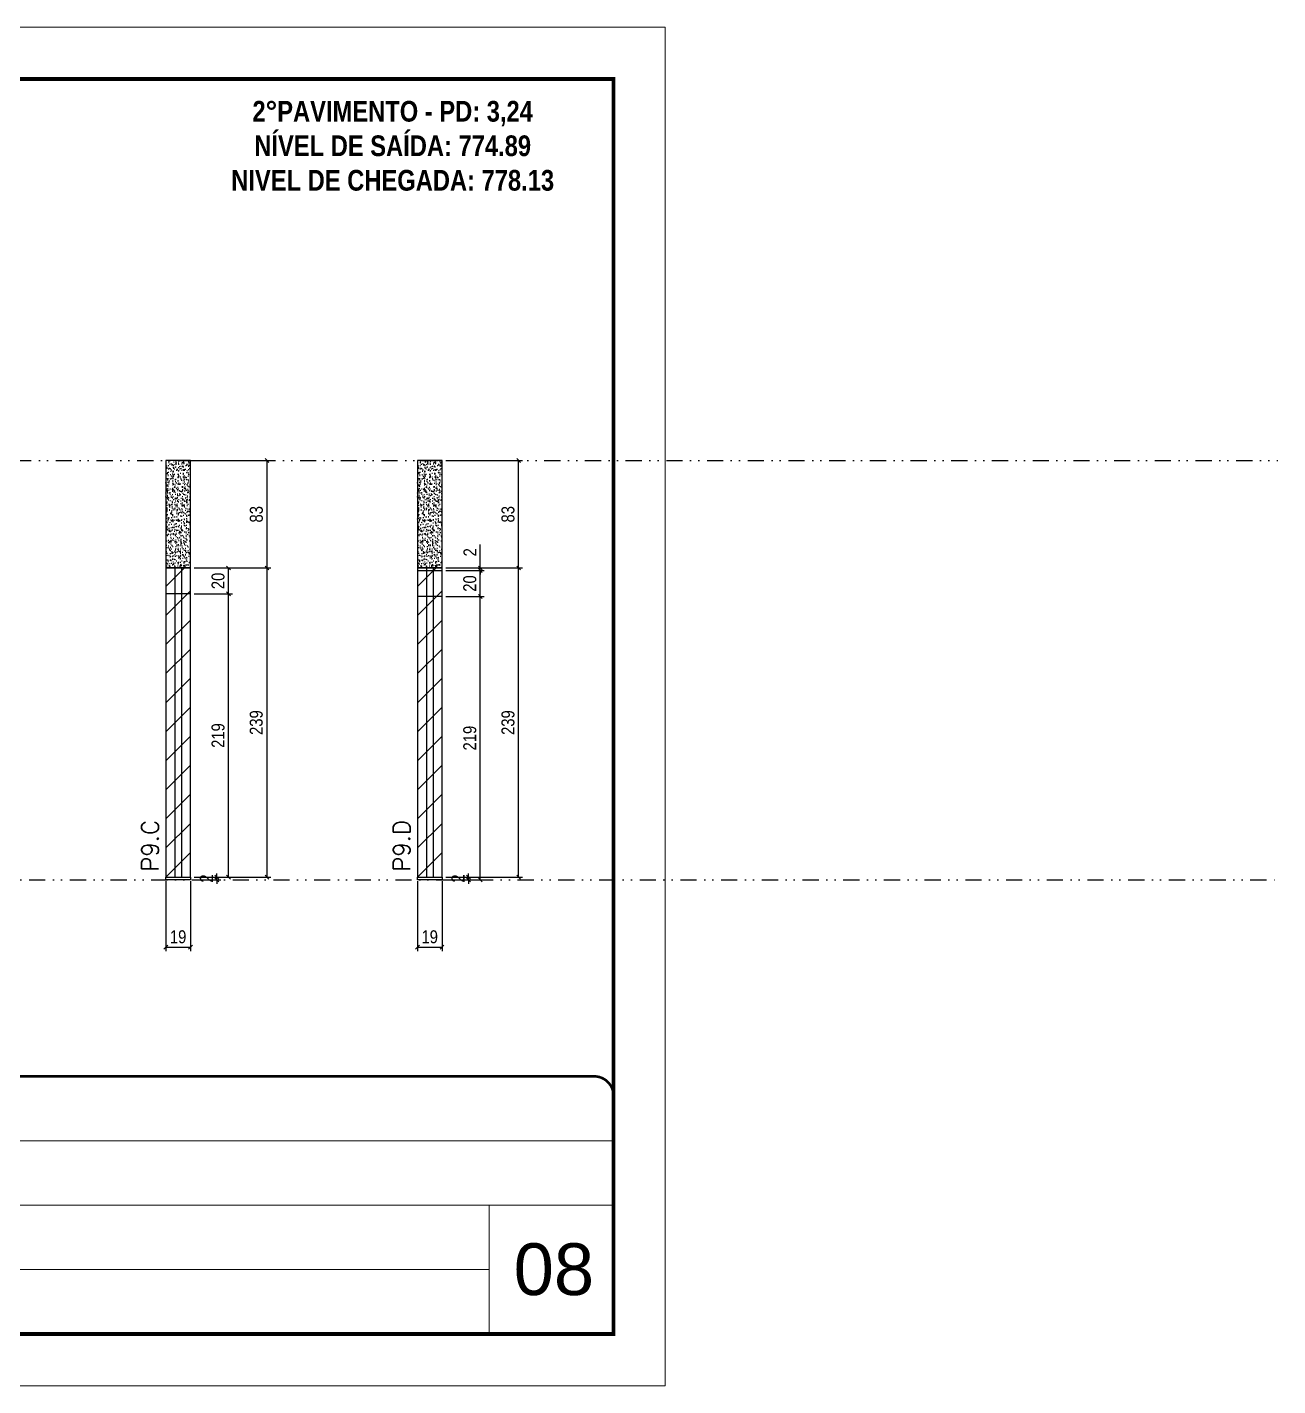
# Model space of a CAD drawing. Extents: x 13770 to 23315, y 867 to 16997.
# Drawn here: x 20146 to 21113, y 14650 to 15700 of the extents above; entities that cross this region are included whole.
import ezdxf

# ---------------------------------------------------------------- set-up
doc = ezdxf.new("R2010")
doc.units = 0
for name, pattern in [('CONTINUO', [0]), ('DASHED', [0.75, 0.5, -0.25]), ('DIVIDE2', [0.625, 0.25, -0.125, 0, -0.125, 0, -0.125])]:
    doc.linetypes.add(name, pattern=pattern)
for name, color, linetype, lineweight in [('CARIMBO', 255, 'Continuous', 9), ('Folhas', 255, 'Continuous', 9), ('Hachura', 251, 'Continuous', 9), ('SARRAFO DE PRESSAO', 251, 'DASHED', 9), ('Texto Seção', 7, 'Continuous', 15)]:
    doc.layers.add(name, color=color, linetype=linetype, lineweight=lineweight)
for name, color, linetype in [('COTA', 241, 'Continuous'), ('NOMENCLATURA', 7, 'Continuous'), ('Nível', 160, 'Continuous'), ('Painéis', 200, 'Continuous'), ('SARR_2.2x7', 40, 'Continuous')]:
    doc.layers.add(name, color=color, linetype=linetype)
doc.styles.add('ARIAL', font='arial.ttf')
doc.styles.add('COTA TECNICA', font='techl___.ttf', dxfattribs={"height": 10})
doc.styles.add('COTA TECNICA-50', font='techl___.ttf', dxfattribs={"height": 10})
doc.styles.add('REGUA-120', font='ROMANS.shx', dxfattribs={"height": 15})
doc.styles.add('ROMANC', font='techb___.ttf', dxfattribs={"height": 2.5})
doc.styles.add('Tecnologia', font='')
doc.styles.get('Tecnologia').set_extended_font_data('Forgotten Futurist')
doc.dimstyles.new('COTA PAINEL-50', dxfattribs={"dimtxt": 10, "dimasz": 3, "dimexe": 3, "dimexo": 3, "dimgap": 3, "dimtad": 1, "dimdec": 1, "dimzin": 12, "dimdsep": 46, "dimtxsty": 'COTA TECNICA-50', "dimblk1": 'OBLIQUE', "dimblk2": 'OBLIQUE', "dimsah": 1, "dimcen": 0.9, "dimclrd": 4, "dimclre": 4, "dimclrt": 240, "dimadec": 1, "dimazin": 3, "dimtfac": 1, "dimtdec": 1, "dimtmove": 0, "dimatfit": 3, "dimfxl": 1, "dimtolj": 1, "dimtzin": 12, "dimarcsym": 0})
doc.dimstyles.new('PAINEL', dxfattribs={"dimtxt": 10, "dimasz": 3, "dimexe": 3, "dimexo": 3, "dimgap": 3, "dimtad": 1, "dimdec": 1, "dimzin": 12, "dimdsep": 46, "dimtxsty": 'COTA TECNICA', "dimblk1": 'OBLIQUE', "dimblk2": 'OBLIQUE', "dimsah": 1, "dimcen": 0.9, "dimclrd": 4, "dimclre": 4, "dimclrt": 240, "dimadec": 1, "dimazin": 3, "dimtfac": 1, "dimtdec": 1, "dimtmove": 0, "dimatfit": 3, "dimfxl": 1, "dimtolj": 1, "dimtzin": 12, "dimarcsym": 0})

# ---------------------------------------------------------------- blocks, each defined once
blk = doc.blocks.new('9999999999')
at = {"color": 30, "linetype": 'CONTINUO'}
for p, q in [((98564.6, 34230.2), (98564.6, 34429.4)), ((98564.6, 34379.6), (99584, 34379.6)), ((98564.6, 34329.8), (99488, 34329.8)), ((99584, 34329.8), (99488, 34329.8)), ((99488, 34329.8), (99488, 34230.2)), ((98564.6, 34280), (99488, 34280))]:
    blk.add_line(p, q, dxfattribs=at)
at = {"color": 30, "linetype": 'CONTINUO', "const_width": 2}
blk.add_lwpolyline([(99584, 34230.2), (99584, 34414.4, 0.414214), (99569, 34429.4), (98229, 34429.4, 0.414214), (98214, 34414.4), (98214, 34245.2, 0.414214), (98229, 34230.2), (99584, 34230.2)], format="xyb", dxfattribs=at)
at = {"layer": 'Folhas'}
blk.add_lwpolyline([(98139, 34190.2), (99624, 34190.2), (99624, 35240.2), (98139, 35240.2)], close=True, dxfattribs=at)
at = {"layer": 'Folhas', "color": 30, "const_width": 3}
blk.add_lwpolyline([(98214, 34230.2), (99584, 34230.2), (99584, 35200.2), (98214, 35200.2)], close=True, dxfattribs=at)
at = {"color": 7, "linetype": 'Continuous', "ltscale": 5, "style": 'ARIAL'}
for s, height, p in [('SCHWARTZ', 15.48, (98837.7, 34393.1)), ('GWT', 15.48, (98837.7, 34343.3)), ('2°PAVIMENTO', 15.483, (98837.7, 34293.5)), ('NOVA SISTEMAS CONSTRUTIVOS', 11.059, (98263.2, 34267.2)), ('PILARES', 15.48, (98837.7, 34243.7))]:
    blk.add_text(s, height=height, dxfattribs=at).set_placement(p)
at = {"layer": 'Folhas', "color": 7, "style": 'Tecnologia', "width": 1.5}
for s, p in [('CLIENTE:', (98573.7, 34397.2)), ('OBRA:', (98573.7, 34347.3)), ('PAVIMENTO:', (98573.7, 34297.5)), ('PROJETO:', (98573.7, 34247.7))]:
    blk.add_text(s, height=14, dxfattribs=at).set_placement(p)
blk = doc.blocks.new('_Oblique')
at = {"color": 0, "linetype": 'ByBlock', "lineweight": -2}
blk.add_line((-0.5, -0.5), (0.5, 0.5), dxfattribs=at)
blk = doc.blocks.new('*D101')
at = {"layer": 'COTA', "color": 4, "lineweight": -2, "transparency": 16777216}
for p, q in [((20253.6, 15040), (20253.6, 14985.9)), ((20272.6, 15040), (20272.6, 14985.9)), ((20253.6, 14988.9), (20272.6, 14988.9))]:
    blk.add_line(p, q, dxfattribs=at)
at = {"layer": 'Defpoints', "color": 0, "transparency": 16777216}
for p in [(20253.6, 15043), (20272.6, 15043), (20272.6, 14988.9)]:
    blk.add_point(p, dxfattribs=at)
at = {"layer": 'COTA', "color": 4, "lineweight": -2, "transparency": 16777216, "xscale": 3, "yscale": 3, "zscale": 3, "rotation": 180}
blk.add_blockref('_Oblique', (20253.6, 14988.9), dxfattribs=at)
at = {"layer": 'COTA', "color": 4, "lineweight": -2, "transparency": 16777216, "xscale": 3, "yscale": 3, "zscale": 3}
blk.add_blockref('_Oblique', (20272.6, 14988.9), dxfattribs=at)
at = {"layer": 'COTA', "color": 240, "transparency": 16777216, "insert": (20263.1, 14996.9), "char_height": 10, "attachment_point": 5, "style": 'COTA TECNICA'}
blk.add_mtext('\\A1;19', dxfattribs=at)
blk = doc.blocks.new('*D102')
at = {"layer": 'COTA', "color": 4, "lineweight": -2, "transparency": 16777216}
for p, q in [((20275.6, 15282), (20334.8, 15282)), ((20331.8, 15043), (20331.8, 15282)), ((20275.6, 15043), (20334.8, 15043))]:
    blk.add_line(p, q, dxfattribs=at)
at = {"layer": 'Defpoints', "color": 0, "transparency": 16777216}
for p in [(20272.6, 15282), (20331.8, 15282), (20272.6, 15043)]:
    blk.add_point(p, dxfattribs=at)
at = {"layer": 'COTA', "color": 4, "lineweight": -2, "transparency": 16777216, "xscale": 3, "yscale": 3, "zscale": 3}
for p, rotation in [((20331.8, 15282), 90), ((20331.8, 15043), 270)]:
    blk.add_blockref('_Oblique', p, dxfattribs=dict(at, rotation=rotation))
at = {"layer": 'COTA', "color": 240, "transparency": 16777216, "insert": (20323.5, 15162.5), "char_height": 10, "attachment_point": 5, "rotation": 90, "style": 'COTA TECNICA'}
blk.add_mtext('\\A1;239', dxfattribs=at)
blk = doc.blocks.new('*D103')
at = {"layer": 'COTA', "color": 4, "lineweight": -2, "transparency": 16777216}
for p, q in [((20275.6, 15043), (20296, 15043)), ((20275.6, 15041), (20296, 15041)), ((20293, 15043), (20293, 15046)), ((20293, 15041), (20293, 15043)), ((20293, 15041), (20293, 15038))]:
    blk.add_line(p, q, dxfattribs=at)
at = {"layer": 'Defpoints', "color": 0, "transparency": 16777216}
for p in [(20272.6, 15043), (20272.6, 15041), (20293, 15043)]:
    blk.add_point(p, dxfattribs=at)
at = {"layer": 'COTA', "color": 4, "lineweight": -2, "transparency": 16777216, "xscale": 3, "yscale": 3, "zscale": 3}
for p, rotation in [((20293, 15043), 270), ((20293, 15041), 90)]:
    blk.add_blockref('_Oblique', p, dxfattribs=dict(at, rotation=rotation))
at = {"layer": 'COTA', "color": 240, "transparency": 16777216, "insert": (20285, 15042), "char_height": 10, "attachment_point": 5, "rotation": 90, "style": 'COTA TECNICA-50'}
blk.add_mtext('\\A1;2', dxfattribs=at)
blk = doc.blocks.new('*D104')
at = {"layer": 'COTA', "color": 4, "lineweight": -2, "transparency": 16777216}
for p, q in [((20275.6, 15365), (20334.8, 15365)), ((20331.8, 15282), (20331.8, 15365)), ((20275.6, 15282), (20334.8, 15282))]:
    blk.add_line(p, q, dxfattribs=at)
at = {"layer": 'Defpoints', "color": 0, "transparency": 16777216}
for p in [(20272.6, 15365), (20331.8, 15365), (20272.6, 15282)]:
    blk.add_point(p, dxfattribs=at)
at = {"layer": 'COTA', "color": 4, "lineweight": -2, "transparency": 16777216, "xscale": 3, "yscale": 3, "zscale": 3}
for p, rotation in [((20331.8, 15365), 90), ((20331.8, 15282), 270)]:
    blk.add_blockref('_Oblique', p, dxfattribs=dict(at, rotation=rotation))
at = {"layer": 'COTA', "color": 240, "transparency": 16777216, "insert": (20323.6, 15323.5), "char_height": 10, "attachment_point": 5, "rotation": 90, "style": 'COTA TECNICA'}
blk.add_mtext('\\A1;83', dxfattribs=at)
blk = doc.blocks.new('*D688')
at = {"layer": 'COTA', "color": 4, "lineweight": -2, "transparency": 16777216}
for p, q in [((20448, 15040), (20448, 14985.9)), ((20467, 15040), (20467, 14985.9)), ((20448, 14988.9), (20467, 14988.9))]:
    blk.add_line(p, q, dxfattribs=at)
at = {"layer": 'Defpoints', "color": 0, "transparency": 16777216}
for p in [(20448, 15043), (20467, 15043), (20467, 14988.9)]:
    blk.add_point(p, dxfattribs=at)
at = {"layer": 'COTA', "color": 4, "lineweight": -2, "transparency": 16777216, "xscale": 3, "yscale": 3, "zscale": 3, "rotation": 180}
blk.add_blockref('_Oblique', (20448, 14988.9), dxfattribs=at)
at = {"layer": 'COTA', "color": 4, "lineweight": -2, "transparency": 16777216, "xscale": 3, "yscale": 3, "zscale": 3}
blk.add_blockref('_Oblique', (20467, 14988.9), dxfattribs=at)
at = {"layer": 'COTA', "color": 240, "transparency": 16777216, "insert": (20457.5, 14996.9), "char_height": 10, "attachment_point": 5, "style": 'COTA TECNICA'}
blk.add_mtext('\\A1;19', dxfattribs=at)
blk = doc.blocks.new('*D689')
at = {"layer": 'COTA', "color": 4, "lineweight": -2, "transparency": 16777216}
for p, q in [((20470, 15282), (20529.2, 15282)), ((20526.2, 15043), (20526.2, 15282)), ((20470, 15043), (20529.2, 15043))]:
    blk.add_line(p, q, dxfattribs=at)
at = {"layer": 'Defpoints', "color": 0, "transparency": 16777216}
for p in [(20467, 15282), (20526.2, 15282), (20467, 15043)]:
    blk.add_point(p, dxfattribs=at)
at = {"layer": 'COTA', "color": 4, "lineweight": -2, "transparency": 16777216, "xscale": 3, "yscale": 3, "zscale": 3}
for p, rotation in [((20526.2, 15282), 90), ((20526.2, 15043), 270)]:
    blk.add_blockref('_Oblique', p, dxfattribs=dict(at, rotation=rotation))
at = {"layer": 'COTA', "color": 240, "transparency": 16777216, "insert": (20518, 15162.5), "char_height": 10, "attachment_point": 5, "rotation": 90, "style": 'COTA TECNICA'}
blk.add_mtext('\\A1;239', dxfattribs=at)
blk = doc.blocks.new('*D690')
at = {"layer": 'COTA', "color": 4, "lineweight": -2, "transparency": 16777216}
for p, q in [((20470, 15043), (20490.4, 15043)), ((20470, 15041), (20490.4, 15041)), ((20487.4, 15043), (20487.4, 15046)), ((20487.4, 15041), (20487.4, 15043)), ((20487.4, 15041), (20487.4, 15038))]:
    blk.add_line(p, q, dxfattribs=at)
at = {"layer": 'Defpoints', "color": 0, "transparency": 16777216}
for p in [(20467, 15043), (20467, 15041), (20487.4, 15043)]:
    blk.add_point(p, dxfattribs=at)
at = {"layer": 'COTA', "color": 4, "lineweight": -2, "transparency": 16777216, "xscale": 3, "yscale": 3, "zscale": 3}
for p, rotation in [((20487.4, 15043), 270), ((20487.4, 15041), 90)]:
    blk.add_blockref('_Oblique', p, dxfattribs=dict(at, rotation=rotation))
at = {"layer": 'COTA', "color": 240, "transparency": 16777216, "insert": (20479.4, 15042), "char_height": 10, "attachment_point": 5, "rotation": 90, "style": 'COTA TECNICA-50'}
blk.add_mtext('\\A1;2', dxfattribs=at)
blk = doc.blocks.new('*D691')
at = {"layer": 'COTA', "color": 4, "lineweight": -2, "transparency": 16777216}
for p, q in [((20470, 15365), (20529.2, 15365)), ((20526.2, 15282), (20526.2, 15365)), ((20470, 15282), (20529.2, 15282))]:
    blk.add_line(p, q, dxfattribs=at)
at = {"layer": 'Defpoints', "color": 0, "transparency": 16777216}
for p in [(20467, 15365), (20526.2, 15365), (20467, 15282)]:
    blk.add_point(p, dxfattribs=at)
at = {"layer": 'COTA', "color": 4, "lineweight": -2, "transparency": 16777216, "xscale": 3, "yscale": 3, "zscale": 3}
for p, rotation in [((20526.2, 15365), 90), ((20526.2, 15282), 270)]:
    blk.add_blockref('_Oblique', p, dxfattribs=dict(at, rotation=rotation))
at = {"layer": 'COTA', "color": 240, "transparency": 16777216, "insert": (20518, 15323.5), "char_height": 10, "attachment_point": 5, "rotation": 90, "style": 'COTA TECNICA'}
blk.add_mtext('\\A1;83', dxfattribs=at)
blk = doc.blocks.new('*D692')
at = {"layer": 'COTA', "color": 4, "lineweight": -2, "transparency": 16777216}
for p, q in [((20470, 15260), (20499.6, 15260)), ((20496.6, 15041), (20496.6, 15260)), ((20470, 15041), (20499.6, 15041))]:
    blk.add_line(p, q, dxfattribs=at)
at = {"layer": 'Defpoints', "color": 0, "transparency": 16777216}
for p in [(20467, 15260), (20496.6, 15260), (20467, 15041)]:
    blk.add_point(p, dxfattribs=at)
at = {"layer": 'COTA', "color": 4, "lineweight": -2, "transparency": 16777216, "xscale": 3, "yscale": 3, "zscale": 3}
for p, rotation in [((20496.6, 15260), 90), ((20496.6, 15041), 270)]:
    blk.add_blockref('_Oblique', p, dxfattribs=dict(at, rotation=rotation))
at = {"layer": 'COTA', "color": 240, "transparency": 16777216, "insert": (20488.5, 15150.5), "char_height": 10, "attachment_point": 5, "rotation": 90, "style": 'COTA TECNICA'}
blk.add_mtext('\\A1;219', dxfattribs=at)
blk = doc.blocks.new('*D693')
at = {"layer": 'COTA', "color": 4, "lineweight": -2, "transparency": 16777216}
for p, q in [((20470, 15280), (20499.6, 15280)), ((20496.6, 15260), (20496.6, 15280)), ((20470, 15260), (20499.6, 15260))]:
    blk.add_line(p, q, dxfattribs=at)
at = {"layer": 'Defpoints', "color": 0, "transparency": 16777216}
for p in [(20467, 15280), (20496.6, 15280), (20467, 15260)]:
    blk.add_point(p, dxfattribs=at)
at = {"layer": 'COTA', "color": 4, "lineweight": -2, "transparency": 16777216, "xscale": 3, "yscale": 3, "zscale": 3}
for p, rotation in [((20496.6, 15280), 90), ((20496.6, 15260), 270)]:
    blk.add_blockref('_Oblique', p, dxfattribs=dict(at, rotation=rotation))
at = {"layer": 'COTA', "color": 240, "transparency": 16777216, "insert": (20488.5, 15270), "char_height": 10, "attachment_point": 5, "rotation": 90, "style": 'COTA TECNICA'}
blk.add_mtext('\\A1;20', dxfattribs=at)
blk = doc.blocks.new('*D694')
at = {"layer": 'COTA', "color": 4, "lineweight": -2, "transparency": 16777216}
for p, q in [((20496.6, 15282), (20496.6, 15300.1)), ((20470, 15282), (20499.6, 15282)), ((20470, 15280), (20499.6, 15280)), ((20496.6, 15280), (20496.6, 15282)), ((20496.6, 15280), (20496.6, 15277))]:
    blk.add_line(p, q, dxfattribs=at)
at = {"layer": 'Defpoints', "color": 0, "transparency": 16777216}
for p in [(20467, 15282), (20467, 15280), (20496.6, 15282)]:
    blk.add_point(p, dxfattribs=at)
at = {"layer": 'COTA', "color": 4, "lineweight": -2, "transparency": 16777216, "xscale": 3, "yscale": 3, "zscale": 3}
for p, rotation in [((20496.6, 15282), 270), ((20496.6, 15280), 90)]:
    blk.add_blockref('_Oblique', p, dxfattribs=dict(at, rotation=rotation))
at = {"layer": 'COTA', "color": 240, "transparency": 16777216, "insert": (20488.6, 15294.1), "char_height": 10, "attachment_point": 5, "rotation": 90, "style": 'COTA TECNICA'}
blk.add_mtext('\\A1;2', dxfattribs=at)
blk = doc.blocks.new('*D695')
at = {"layer": 'COTA', "color": 4, "lineweight": -2, "transparency": 16777216}
for p, q in [((20275.6, 15262), (20305.1, 15262)), ((20302.1, 15043), (20302.1, 15262)), ((20275.6, 15043), (20305.1, 15043))]:
    blk.add_line(p, q, dxfattribs=at)
at = {"layer": 'Defpoints', "color": 0, "transparency": 16777216}
for p in [(20272.6, 15262), (20302.1, 15262), (20272.6, 15043)]:
    blk.add_point(p, dxfattribs=at)
at = {"layer": 'COTA', "color": 4, "lineweight": -2, "transparency": 16777216, "xscale": 3, "yscale": 3, "zscale": 3}
for p, rotation in [((20302.1, 15262), 90), ((20302.1, 15043), 270)]:
    blk.add_blockref('_Oblique', p, dxfattribs=dict(at, rotation=rotation))
at = {"layer": 'COTA', "color": 240, "transparency": 16777216, "insert": (20294, 15152.5), "char_height": 10, "attachment_point": 5, "rotation": 90, "style": 'COTA TECNICA'}
blk.add_mtext('\\A1;219', dxfattribs=at)
blk = doc.blocks.new('*D696')
at = {"layer": 'COTA', "color": 4, "lineweight": -2, "transparency": 16777216}
for p, q in [((20275.6, 15282), (20305.1, 15282)), ((20302.1, 15262), (20302.1, 15282)), ((20275.6, 15262), (20305.1, 15262))]:
    blk.add_line(p, q, dxfattribs=at)
at = {"layer": 'Defpoints', "color": 0, "transparency": 16777216}
for p in [(20272.6, 15282), (20302.1, 15282), (20272.6, 15262)]:
    blk.add_point(p, dxfattribs=at)
at = {"layer": 'COTA', "color": 4, "lineweight": -2, "transparency": 16777216, "xscale": 3, "yscale": 3, "zscale": 3}
for p, rotation in [((20302.1, 15282), 90), ((20302.1, 15262), 270)]:
    blk.add_blockref('_Oblique', p, dxfattribs=dict(at, rotation=rotation))
at = {"layer": 'COTA', "color": 240, "transparency": 16777216, "insert": (20294, 15272), "char_height": 10, "attachment_point": 5, "rotation": 90, "style": 'COTA TECNICA'}
blk.add_mtext('\\A1;20', dxfattribs=at)

msp = doc.modelspace()

# ---------------------------------------------------------------- hatches: boundary and pattern name
at = {"layer": 'COTA', "linetype": 'ByBlock'}
h = msp.add_hatch(dxfattribs=at)
h.set_pattern_fill('AR-CONC', color=256, scale=0.03)
h.set_pattern_definition([(50, (-112942.514, -18411.6855), (5.46554007, -0.47817257), [0.5715, -6.2865]), (355, (-112942.514, -18411.6855), (-1.05730264, 5.73170536), [0.4572, -5.02921753]), (100.4514447, (-112942.0587, -18411.7253), (4.40823741, 5.25353256), [0.48570026, -5.34270734]), (46.1842, (-112942.514, -18410.1615), (8.13237123, -1.26126984), [0.85725, -9.42975]), (96.6355576, (-112941.8365, -18410.2666), (7.122124, 7.42278374), [0.7285507, -8.01406824]), (351.184151, (-112942.514, -18410.1615), (7.122124, 7.42278374), [0.685799, -7.54379196]), (21, (-112941.752, -18410.5425), (4.54843174, -3.06795595), [0.5715, -6.2865]), (326, (-112941.752, -18410.5425), (1.85406085, 5.52563898), [0.4572, -5.0292]), (71.451445, (-112941.373, -18410.798), (6.40249258, 2.45768307), [0.48570026, -5.34269813]), (37.5, (-112942.5141, -18411.6855), (0.092658098, 2.536651166), [0, -4.96824, 0, -5.1054, 0, -5.04825]), (7.5, (-112942.5141, -18411.6855), (2.004589875, 3.005417245), [0, -2.91084, 0, -4.85394, 0, -1.92405]), (327.5, (-112944.2134, -18411.6855), (4.067717855, -0.17186232), [0, -1.905, 0, -5.9436, 0, -7.8867]), (317.5, (-112944.9754, -18411.6855), (4.44387544, 0.76279473), [0, -2.4765, 0, -3.94716, 0, -5.6007])])
h.paths.add_polyline_path([(20272.61, 15365.03), (20253.61, 15365.03), (20253.61, 15282.03), (20272.61, 15282.03)])
h = msp.add_hatch(dxfattribs=at)
h.set_pattern_fill('AR-CONC', color=256, scale=0.03)
h.set_pattern_definition([(50, (-112748.0825, -18411.6855), (5.46554007, -0.47817257), [0.5715, -6.2865]), (355, (-112748.0825, -18411.6855), (-1.05730264, 5.73170536), [0.4572, -5.02921753]), (100.4514447, (-112747.627, -18411.7253), (4.40823741, 5.25353256), [0.48570026, -5.34270734]), (46.1842, (-112748.0825, -18410.1615), (8.13237123, -1.26126984), [0.85725, -9.42975]), (96.6355576, (-112747.405, -18410.2666), (7.122124, 7.42278374), [0.7285507, -8.01406824]), (351.184151, (-112748.0825, -18410.1615), (7.122124, 7.42278374), [0.685799, -7.54379196]), (21, (-112747.3205, -18410.5425), (4.54843174, -3.06795595), [0.5715, -6.2865]), (326, (-112747.3205, -18410.5425), (1.85406085, 5.52563898), [0.4572, -5.0292]), (71.451445, (-112746.9414, -18410.798), (6.40249258, 2.45768307), [0.48570026, -5.34269813]), (37.5, (-112748.0825, -18411.6855), (0.092658098, 2.536651166), [0, -4.96824, 0, -5.1054, 0, -5.04825]), (7.5, (-112748.0825, -18411.6855), (2.004589875, 3.005417245), [0, -2.91084, 0, -4.85394, 0, -1.92405]), (327.5, (-112749.7817, -18411.6855), (4.067717855, -0.17186232), [0, -1.905, 0, -5.9436, 0, -7.8867]), (317.5, (-112750.5437, -18411.6855), (4.44387544, 0.76279473), [0, -2.4765, 0, -3.94716, 0, -5.6007])])
h.paths.add_polyline_path([(20467.04, 15365.03), (20448.04, 15365.03), (20448.04, 15282.03), (20467.04, 15282.03)])
at = {"layer": 'Hachura', "linetype": 'ByBlock'}
h = msp.add_hatch(dxfattribs=at)
h.set_pattern_fill('ANSI31', color=256, scale=5)
h.set_pattern_definition([(45, (-112929.443, -18391.685), (-11.2253202, 11.2253202), [])])
h.paths.add_polyline_path([(20260.61, 15262.03), (20253.61, 15262.03), (20253.61, 15043.03), (20260.61, 15043.03)])
h.paths.add_polyline_path([(20260.61, 15282.03), (20253.61, 15282.03), (20253.61, 15262.03), (20260.61, 15262.03)])
h.paths.add_polyline_path([(20265.61, 15282.03), (20260.61, 15282.03), (20260.61, 15262.03), (20265.61, 15262.03)])
h.paths.add_polyline_path([(20265.61, 15262.03), (20260.61, 15262.03), (20260.61, 15043.03), (20265.61, 15043.03)])
h.paths.add_polyline_path([(20272.61, 15262.03), (20265.61, 15262.03), (20265.61, 15043.03), (20272.61, 15043.03)])
h.paths.add_polyline_path([(20272.61, 15282.03), (20265.61, 15282.03), (20265.61, 15262.03), (20272.61, 15262.03)])
h = msp.add_hatch(dxfattribs=at)
h.set_pattern_fill('ANSI31', color=256, scale=5)
h.set_pattern_definition([(45, (-112735.011, -18391.685), (-11.2253202, 11.2253202), [])])
h.paths.add_polyline_path([(20455.04, 15262.03), (20448.04, 15262.03), (20448.04, 15043.03), (20455.04, 15043.03)])
h.paths.add_polyline_path([(20455.04, 15282.03), (20448.04, 15282.03), (20448.04, 15262.03), (20455.04, 15262.03)])
h.paths.add_polyline_path([(20460.04, 15282.03), (20455.04, 15282.03), (20455.04, 15262.03), (20460.04, 15262.03)])
h.paths.add_polyline_path([(20460.04, 15262.03), (20455.04, 15262.03), (20455.04, 15043.03), (20460.04, 15043.03)])
h.paths.add_polyline_path([(20467.04, 15262.03), (20460.04, 15262.03), (20460.04, 15043.03), (20467.04, 15043.03)])
h.paths.add_polyline_path([(20467.04, 15282.03), (20460.04, 15282.03), (20460.04, 15262.03), (20467.04, 15262.03)])

# ---------------------------------------------------------------- linework, layer by layer
at = {"layer": 'COTA', "linetype": 'ByBlock'}
for points in [[(20253.61, 15282.03), (20272.61, 15282.03), (20272.61, 15365.03), (20253.61, 15365.03)], [(20448.04, 15282.03), (20467.04, 15282.03), (20467.04, 15365.03), (20448.04, 15365.03)]]:
    msp.add_lwpolyline(points, close=True, dxfattribs=at)
at = {"layer": 'Nível', "color": 4, "linetype": 'DIVIDE2', "ltscale": 50}
for p, q in [((16394.58, 15365.03), (21112.79, 15365.03)), ((16059.5, 15041.03), (21112.79, 15041.03))]:
    msp.add_line(p, q, dxfattribs=at)
at = {"layer": 'Painéis'}
for p, q in [((20272.61, 15262.03), (20253.61, 15262.03)), ((20467.04, 15260.03), (20448.04, 15260.03))]:
    msp.add_line(p, q, dxfattribs=at)
for points in [[(20253.61, 15043.03), (20272.61, 15043.03), (20272.61, 15282.03), (20253.61, 15282.03)], [(20448.04, 15043.03), (20467.04, 15043.03), (20467.04, 15282.03), (20448.04, 15282.03)], [(20448.04, 15280.03), (20467.04, 15280.03), (20467.04, 15282.03), (20448.04, 15282.03)], [(20253.61, 15043.03), (20272.61, 15043.03), (20272.61, 15041.03), (20253.61, 15041.03)], [(20448.04, 15043.03), (20467.04, 15043.03), (20467.04, 15041.03), (20448.04, 15041.03)]]:
    msp.add_lwpolyline(points, close=True, dxfattribs=at)
at = {"layer": 'SARR_2.2x7'}
for p, q in [((20260.61, 15282.03), (20260.61, 15043.03)), ((20265.61, 15282.03), (20265.61, 15043.03)), ((20455.04, 15282.03), (20455.04, 15043.03)), ((20460.04, 15282.03), (20460.04, 15043.03))]:
    msp.add_line(p, q, dxfattribs=at)

# ---------------------------------------------------------------- block references
at = {"layer": 'SARRAFO DE PRESSAO', "color": 6, "linetype": 'ByBlock'}
msp.add_blockref('9999999999', (-78984.48, -19540.26), dxfattribs=at)

# ---------------------------------------------------------------- texts
at = {"layer": 'CARIMBO', "style": 'ARIAL'}
msp.add_text('08', height=40, dxfattribs=at).set_placement((20522.36, 14720.09))
at = {"layer": 'NOMENCLATURA', "color": 2, "insert": (20428.88, 15642.97), "char_height": 16, "attachment_point": 2, "style": 'ROMANC'}
msp.add_mtext_dynamic_manual_height_columns('2°PAVIMENTO - PD: 3,24\\PNÍVEL DE SAÍDA: 774.89\\PNIVEL DE CHEGADA: 778.13', width=376.0554, gutter_width=1, heights=[0], dxfattribs=at)
at = {"layer": 'Texto Seção', "char_height": 13, "width": 285.3299, "attachment_point": 1, "rotation": 90, "style": 'REGUA-120'}
for s, insert in [('P9.C', (20234.93, 15047.17)), ('P9.D', (20429.36, 15047.17))]:
    msp.add_mtext(s, dxfattribs=dict(at, insert=insert))

# ---------------------------------------------------------------- dimensions: what is measured, and where the dimension line sits
at = {"layer": 'COTA'}
for base, p1, p2, picture, middle in [((20331.79, 15365.03), (20272.61, 15282.03), (20272.61, 15365.03), '*D104', (20323.55, 15323.53)), ((20526.22, 15365.03), (20467.04, 15282.03), (20467.04, 15365.03), '*D691', (20517.98, 15323.53)), ((20331.79, 15282.03), (20272.61, 15043.03), (20272.61, 15282.03), '*D102', (20323.54, 15162.53)), ((20526.22, 15282.03), (20467.04, 15043.03), (20467.04, 15282.03), '*D689', (20517.98, 15162.53)), ((20302.13, 15262.03), (20272.61, 15043.03), (20272.61, 15262.03), '*D695', (20294.04, 15152.53)), ((20496.56, 15260.03), (20467.04, 15041.03), (20467.04, 15260.03), '*D692', (20488.47, 15150.53))]:
    dim = msp.add_linear_dim(base=base, p1=p1, p2=p2, angle=90, dimstyle='PAINEL', override={"dimarcsym": 2}, dxfattribs=at)
    dim.commit()
    dim.dimension.update_dxf_attribs({"geometry": picture, "text_midpoint": middle})
dim = msp.add_linear_dim(base=(20496.56, 15282.03), p1=(20467.04, 15280.03), p2=(20467.04, 15282.03), angle=90, dimstyle='PAINEL', dxfattribs=at)
dim.commit()
dim.dimension.update_dxf_attribs({"geometry": '*D694', "text_midpoint": (20488.56, 15294.08)})
for base, p1, p2, picture, middle in [((20302.13, 15282.03), (20272.61, 15262.03), (20272.61, 15282.03), '*D696', (20302.13, 15272.03)), ((20496.56, 15280.03), (20467.04, 15260.03), (20467.04, 15280.03), '*D693', (20496.56, 15270.03))]:
    dim = msp.add_linear_dim(base=base, p1=p1, p2=p2, angle=90, dimstyle='PAINEL', override={"dimarcsym": 2}, dxfattribs=at)
    dim.commit()
    dim.dimension.update_dxf_attribs({"geometry": picture, "text_midpoint": middle, "dimtype": 160})
for base, p1, p2, picture, middle in [((20272.61, 14988.85), (20253.61, 15043.03), (20272.61, 15043.03), '*D101', (20263.11, 14996.94)), ((20467.04, 14988.85), (20448.04, 15043.03), (20467.04, 15043.03), '*D688', (20457.54, 14996.94))]:
    dim = msp.add_linear_dim(base=base, p1=p1, p2=p2, dimstyle='PAINEL', override={"dimarcsym": 2}, dxfattribs=at)
    dim.commit()
    dim.dimension.update_dxf_attribs({"geometry": picture, "text_midpoint": middle})
for base, p1, p2, picture, middle in [((20292.96, 15043.03), (20272.61, 15041.03), (20272.61, 15043.03), '*D103', (20292.96, 15042.03)), ((20487.39, 15043.03), (20467.04, 15041.03), (20467.04, 15043.03), '*D690', (20487.39, 15042.03))]:
    dim = msp.add_linear_dim(base=base, p1=p1, p2=p2, angle=90, dimstyle='COTA PAINEL-50', dxfattribs=at)
    dim.commit()
    dim.dimension.update_dxf_attribs({"geometry": picture, "text_midpoint": middle, "dimtype": 160})

doc.saveas('drawing.dxf')
